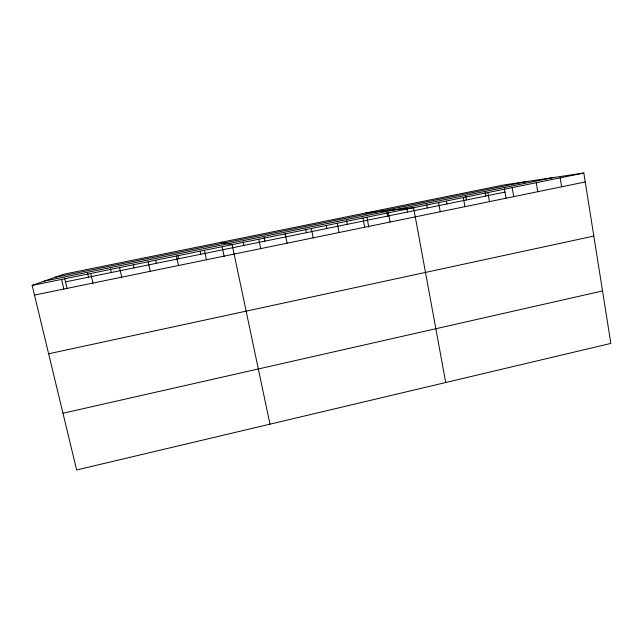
<?xml version="1.0" encoding="UTF-8"?>
<svg xmlns="http://www.w3.org/2000/svg" width="643" height="643" viewBox="0 0 643 643"><rect width="100%" height="100%" fill="white"/><g stroke="black" fill="none" stroke-linecap="round" stroke-linejoin="round"><path stroke-width="0.96" d="M32.15 285.404L63.697 274.239L503.79 184.959L583.828 173.031L610.85 343.402L76.638 469.969L32.15 285.404L583.828 173.031M62.966 413.248L602.531 290.949M48.635 353.795L593.827 236.069M65.498 281.867L505.004 192.104M34.489 295.089L585.243 181.953M54.888 277.358L526.456 181.583M44.303 281.104L553.374 177.572M366.076 212.897L413.602 207.705L445.728 382.521M221.16 242.29L232.123 244.67L269.972 424.163M61.575 279.408L63.858 289.061M64.597 278.057L67.089 288.627M87.609 273.371L88.493 277.173M90.711 273.476L92.938 283.081M110.435 268.726L111.303 272.511M119.558 267.601L121.736 277.173M133.302 265.061L133.937 267.89M155.775 260.479L156.402 263.3M148.115 261.781L150.245 271.314M178.071 255.938L178.69 258.751M176.391 256.027L178.473 265.511M200.198 251.429L200.801 254.234M204.394 250.32L206.427 259.772M222.148 246.952L224.174 256.501M243.102 241.72L243.882 245.433M258.783 239.244L260.72 248.616M264.096 237.444L264.86 241.149M285.122 234.124L285.685 236.897M285.187 233.859L287.083 243.207M305.618 228.988L306.357 232.678M311.349 228.53L313.197 237.838M326.339 225.733L326.877 228.482M337.27 223.258L339.078 232.525M346.537 220.662L347.252 224.327M362.949 218.025L364.718 227.26M366.952 217.455L368.785 227.092M388.396 212.841L390.116 222.036M386.861 212.455L387.544 216.096M406.81 208.396L407.477 212.021M426.606 204.361L427.265 207.978M446.427 201.267L446.909 203.968M438.582 202.617L440.23 211.748M465.781 196.388L466.416 199.981M463.338 197.578L464.945 206.668M487.876 192.578L489.436 201.637M485.16 192.442L485.778 196.027M504.401 188.528L506.017 198.02M512.182 187.627L513.709 196.654M536.278 182.716L537.765 191.71M560.157 177.854L561.612 186.808"/></g></svg>
